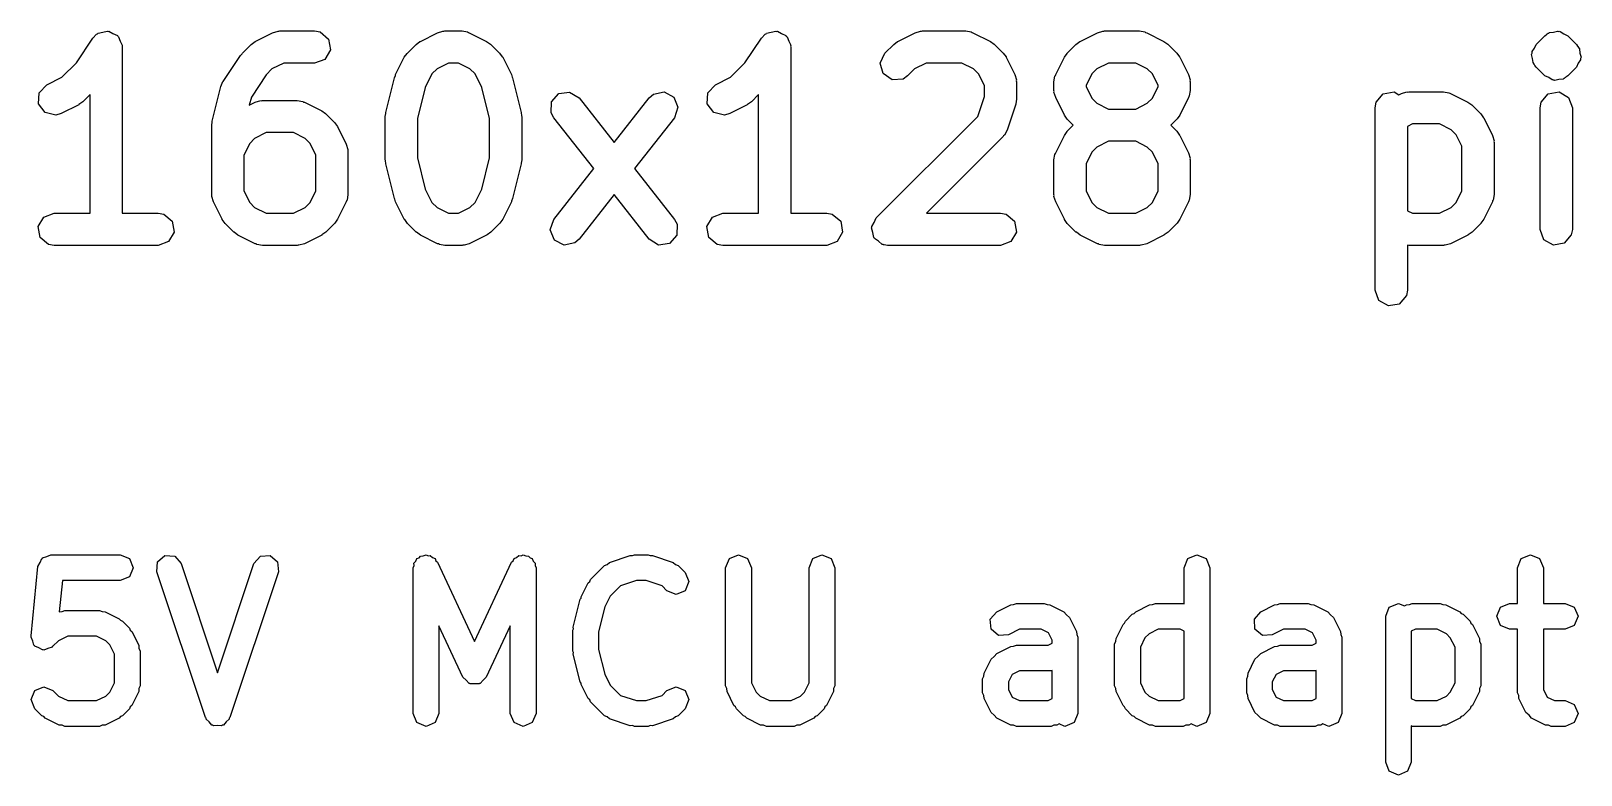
# Model space of a CAD drawing. Extents: x 122.4 to 173.3, y -127.6 to -82.1.
# Drawn here: x 127.81 to 135.15, y -89.51 to -85.99 of the extents above; entities that cross this region are included whole.
import ezdxf

# ---------------------------------------------------------------- set-up
doc = ezdxf.new("R2010")
doc.units = 0
doc.layers.add('BLACK', color=7, linetype='CONTINUOUS')

msp = doc.modelspace()

# ---------------------------------------------------------------- linework, layer by layer
at = {"layer": 'BLACK', "linetype": 'CONTINUOUS'}
for p, q in [((128.028, -86.1397), (128.106, -86.0226)), ((128.106, -86.0226), (128.124, -86.0035)), ((128.124, -86.0035), (128.128, -86.0022)), ((128.128, -86.0022), (128.131, -85.9989)), ((128.131, -85.9989), (128.153, -85.995)), ((128.153, -85.995), (128.174, -85.9888)), ((128.174, -85.9888), (128.178, -85.9906)), ((128.178, -85.9906), (128.182, -85.9898)), ((128.182, -85.9898), (128.201, -86.0009)), ((128.201, -86.0009), (128.222, -86.0098)), ((128.222, -86.0098), (128.224, -86.0137)), ((128.224, -86.0137), (128.227, -86.0159)), ((128.227, -86.0159), (128.235, -86.0367)), ((128.875, -86.0378), (128.957, -85.9967)), ((128.957, -85.9967), (128.983, -85.9892)), ((128.983, -85.9892), (128.987, -85.9902)), ((128.987, -85.9902), (128.992, -85.9887)), ((128.992, -85.9887), (129.156, -85.9887)), ((129.156, -85.9887), (129.182, -85.9933)), ((129.182, -85.9933), (129.222, -86.0268)), ((129.222, -86.0268), (129.231, -86.0781)), ((129.657, -86.0378), (129.739, -85.9967)), ((129.739, -85.9967), (129.764, -85.9892)), ((129.764, -85.9892), (129.769, -85.9902)), ((129.769, -85.9902), (129.773, -85.9887)), ((129.773, -85.9887), (129.855, -85.9887)), ((129.855, -85.9887), (129.881, -85.9933)), ((129.881, -85.9933), (129.885, -85.9962)), ((129.885, -85.9962), (129.889, -85.9967)), ((129.889, -85.9967), (129.971, -86.0378)), ((131.194, -86.1397), (131.272, -86.0226)), ((131.272, -86.0226), (131.29, -86.0035)), ((131.29, -86.0035), (131.295, -86.0022)), ((131.295, -86.0022), (131.297, -85.9989)), ((131.297, -85.9989), (131.319, -85.995)), ((131.319, -85.995), (131.34, -85.9888)), ((131.34, -85.9888), (131.345, -85.9906)), ((131.345, -85.9906), (131.349, -85.9898)), ((131.349, -85.9898), (131.368, -86.0009)), ((131.368, -86.0009), (131.388, -86.0098)), ((131.388, -86.0098), (131.39, -86.0137)), ((131.39, -86.0137), (131.394, -86.0159)), ((131.394, -86.0159), (131.402, -86.0367)), ((131.918, -86.0378), (132.001, -85.9967)), ((132.001, -85.9967), (132.026, -85.9892)), ((132.026, -85.9892), (132.03, -85.9902)), ((132.03, -85.9902), (132.035, -85.9887)), ((132.035, -85.9887), (132.24, -85.9887)), ((132.24, -85.9887), (132.266, -85.9933)), ((132.266, -85.9933), (132.27, -85.9962)), ((132.27, -85.9962), (132.274, -85.9967)), ((132.274, -85.9967), (132.357, -86.0378)), ((132.782, -86.0378), (132.864, -85.9967)), ((132.864, -85.9967), (132.89, -85.9892)), ((132.89, -85.9892), (132.894, -85.9902)), ((132.894, -85.9902), (132.898, -85.9887)), ((132.898, -85.9887), (133.063, -85.9887)), ((133.063, -85.9887), (133.089, -85.9933)), ((133.089, -85.9933), (133.092, -85.9962)), ((133.092, -85.9962), (133.097, -85.9967)), ((133.097, -85.9967), (133.179, -86.0378)), ((134.942, -86.0521), (134.983, -86.011)), ((134.983, -86.011), (134.991, -86.0052)), ((134.991, -86.0052), (134.993, -86.0025)), ((134.993, -86.0025), (134.996, -86.0016)), ((134.996, -86.0015), (134.999, -85.9989)), ((134.996, -86.0016), (134.996, -86.0015)), ((134.999, -85.9989), (135.001, -85.9985)), ((135.001, -85.9985), (135.005, -85.9958)), ((135.005, -85.9958), (135.024, -85.9941)), ((135.024, -85.9941), (135.043, -85.989)), ((135.043, -85.989), (135.047, -85.9904)), ((135.047, -85.9904), (135.05, -85.9898)), ((135.05, -85.9898), (135.053, -85.9916)), ((135.053, -85.9916), (135.056, -85.9913)), ((135.056, -85.9913), (135.073, -86.0026)), ((135.073, -86.0026), (135.091, -86.011)), ((135.091, -86.011), (135.132, -86.0521)), ((128.235, -86.0367), (128.245, -86.0565)), ((128.245, -86.0565), (128.244, -86.0608)), ((128.244, -86.0608), (128.245, -86.0649)), ((128.245, -86.0649), (128.245, -86.8523)), ((128.723, -86.2282), (128.805, -86.1049)), ((128.805, -86.1049), (128.813, -86.0965)), ((128.813, -86.0965), (128.814, -86.0932)), ((128.814, -86.0932), (128.855, -86.0521)), ((128.855, -86.0521), (128.874, -86.0391)), ((128.874, -86.0391), (128.875, -86.0378)), ((129.231, -86.0781), (129.205, -86.1232)), ((129.581, -86.113), (129.595, -86.0947)), ((129.595, -86.0947), (129.596, -86.0932)), ((129.596, -86.0932), (129.637, -86.0521)), ((129.637, -86.0521), (129.655, -86.0391)), ((129.655, -86.0391), (129.657, -86.0378)), ((129.971, -86.0378), (129.99, -86.0514)), ((129.99, -86.0514), (129.991, -86.0521)), ((129.991, -86.0521), (130.032, -86.0932)), ((130.032, -86.0932), (130.045, -86.1119)), ((131.402, -86.0367), (131.411, -86.0565)), ((131.411, -86.0565), (131.41, -86.0608)), ((131.41, -86.0608), (131.412, -86.0649)), ((131.412, -86.0649), (131.412, -86.8523)), ((131.835, -86.1405), (131.857, -86.0932)), ((131.857, -86.0932), (131.899, -86.0521)), ((131.899, -86.0521), (131.917, -86.0391)), ((131.917, -86.0391), (131.918, -86.0378)), ((132.357, -86.0378), (132.375, -86.0514)), ((132.375, -86.0514), (132.376, -86.0521)), ((132.376, -86.0521), (132.418, -86.0932)), ((132.418, -86.0932), (132.431, -86.1119)), ((132.707, -86.113), (132.72, -86.0947)), ((132.72, -86.0947), (132.721, -86.0932)), ((132.721, -86.0932), (132.762, -86.0521)), ((132.762, -86.0521), (132.781, -86.0391)), ((132.781, -86.0391), (132.782, -86.0378)), ((133.179, -86.0378), (133.197, -86.0514)), ((133.197, -86.0514), (133.199, -86.0521)), ((133.199, -86.0521), (133.24, -86.0932)), ((133.24, -86.0932), (133.253, -86.1119)), ((134.92, -86.0994), (134.923, -86.0931)), ((134.925, -86.1185), (134.92, -86.0994)), ((134.922, -86.0863), (134.933, -86.0701)), ((134.923, -86.0931), (134.922, -86.0863)), ((134.933, -86.0701), (134.942, -86.0521)), ((135.132, -86.0521), (135.138, -86.0604)), ((135.138, -86.0604), (135.14, -86.0623)), ((135.14, -86.0623), (135.141, -86.0656)), ((135.141, -86.0656), (135.147, -86.0738)), ((135.147, -86.0738), (135.149, -86.0935)), ((135.149, -86.0935), (135.154, -86.1126)), ((127.959, -86.2079), (128.028, -86.1397)), ((128.954, -86.1686), (128.927, -86.1957)), ((129.01, -86.1411), (128.954, -86.1686)), ((129.156, -86.1411), (129.01, -86.1411)), ((129.205, -86.1232), (129.156, -86.1411)), ((129.54, -86.1953), (129.581, -86.113)), ((129.736, -86.1686), (129.712, -86.1923)), ((129.791, -86.1411), (129.736, -86.1686)), ((129.837, -86.1411), (129.791, -86.1411)), ((129.892, -86.1686), (129.837, -86.1411)), ((129.916, -86.1923), (129.892, -86.1686)), ((130.045, -86.1119), (130.047, -86.113)), ((130.047, -86.113), (130.088, -86.1953)), ((131.126, -86.2079), (131.194, -86.1397)), ((131.849, -86.1908), (131.835, -86.1405)), ((131.998, -86.1686), (131.965, -86.201)), ((132.053, -86.1411), (131.998, -86.1686)), ((132.222, -86.1411), (132.053, -86.1411)), ((132.277, -86.1686), (132.222, -86.1411)), ((132.301, -86.1923), (132.277, -86.1686)), ((132.431, -86.1119), (132.432, -86.113)), ((132.432, -86.113), (132.473, -86.1953)), ((132.666, -86.1953), (132.707, -86.113)), ((132.861, -86.1686), (132.838, -86.1923)), ((132.916, -86.1411), (132.861, -86.1686)), ((133.045, -86.1411), (132.916, -86.1411)), ((133.1, -86.1686), (133.045, -86.1411)), ((133.124, -86.1923), (133.1, -86.1686)), ((133.253, -86.1119), (133.254, -86.113)), ((133.254, -86.113), (133.295, -86.1953)), ((134.927, -86.1382), (134.925, -86.1185)), ((134.932, -86.1464), (134.927, -86.1382)), ((134.933, -86.1497), (134.932, -86.1464)), ((134.936, -86.1516), (134.933, -86.1497)), ((134.942, -86.1599), (134.936, -86.1516)), ((134.983, -86.201), (134.942, -86.1599)), ((135.132, -86.1599), (135.091, -86.201)), ((135.14, -86.1419), (135.132, -86.1599)), ((135.151, -86.1257), (135.14, -86.1419)), ((135.154, -86.1126), (135.151, -86.1189)), ((135.151, -86.1189), (135.151, -86.1257)), ((127.852, -86.2813), (127.888, -86.2435)), ((127.888, -86.2435), (127.959, -86.2079)), ((128.671, -86.4165), (128.712, -86.252)), ((128.712, -86.252), (128.722, -86.2286)), ((128.722, -86.2286), (128.723, -86.2282)), ((128.927, -86.1957), (128.857, -86.3018)), ((129.493, -86.3754), (129.534, -86.2109)), ((129.534, -86.2109), (129.54, -86.1989)), ((129.54, -86.1989), (129.54, -86.1953)), ((129.68, -86.256), (129.643, -86.4032)), ((129.712, -86.1923), (129.68, -86.256)), ((129.948, -86.256), (129.916, -86.1923)), ((129.985, -86.4032), (129.948, -86.256)), ((130.088, -86.1953), (130.092, -86.2079)), ((130.092, -86.2079), (130.094, -86.2109)), ((130.094, -86.2109), (130.135, -86.3754)), ((131.019, -86.2813), (131.055, -86.2435)), ((131.055, -86.2435), (131.126, -86.2079)), ((131.892, -86.2207), (131.849, -86.1908)), ((131.944, -86.2162), (131.892, -86.2207)), ((131.965, -86.201), (131.944, -86.2162)), ((132.329, -86.2474), (132.301, -86.1923)), ((132.329, -86.2993), (132.329, -86.2474)), ((132.473, -86.1953), (132.481, -86.2207)), ((132.481, -86.2207), (132.479, -86.2251)), ((132.479, -86.2251), (132.481, -86.2294)), ((132.481, -86.2294), (132.481, -86.3116)), ((132.658, -86.2294), (132.662, -86.2033)), ((132.658, -86.2705), (132.658, -86.2294)), ((132.662, -86.2033), (132.665, -86.1998)), ((132.665, -86.1998), (132.666, -86.1953)), ((132.838, -86.1923), (132.81, -86.2474)), ((132.81, -86.2474), (132.81, -86.2525)), ((132.81, -86.2525), (132.838, -86.3076)), ((133.151, -86.2474), (133.124, -86.1923)), ((133.124, -86.3076), (133.151, -86.2525)), ((133.151, -86.2525), (133.151, -86.2474)), ((133.295, -86.1953), (133.303, -86.2207)), ((133.303, -86.2207), (133.302, -86.2251)), ((133.302, -86.2251), (133.303, -86.2294)), ((133.303, -86.2294), (133.303, -86.2705)), ((135.001, -86.2094), (134.983, -86.201)), ((135.017, -86.2207), (135.001, -86.2094)), ((135.02, -86.2204), (135.017, -86.2207)), ((135.023, -86.2222), (135.02, -86.2204)), ((135.027, -86.2216), (135.023, -86.2222)), ((135.03, -86.223), (135.027, -86.2216)), ((135.049, -86.2179), (135.03, -86.223)), ((135.069, -86.2162), (135.049, -86.2179)), ((135.073, -86.2135), (135.069, -86.2162)), ((135.075, -86.2131), (135.073, -86.2135)), ((135.077, -86.2105), (135.075, -86.2131)), ((135.08, -86.2095), (135.077, -86.2104)), ((135.077, -86.2104), (135.077, -86.2105)), ((135.082, -86.2068), (135.08, -86.2095)), ((135.091, -86.201), (135.082, -86.2068)), ((127.849, -86.3333), (127.852, -86.2813)), ((128.058, -86.3244), (128.04, -86.3374)), ((128.093, -86.29), (128.058, -86.3244)), ((128.093, -86.8523), (128.093, -86.29)), ((128.857, -86.3018), (128.847, -86.3397)), ((128.847, -86.3397), (128.875, -86.3257)), ((128.875, -86.3257), (128.901, -86.3182)), ((128.901, -86.3182), (128.905, -86.3192)), ((128.905, -86.3192), (128.909, -86.3177)), ((128.909, -86.3177), (129.074, -86.3177)), ((129.074, -86.3177), (129.1, -86.3223)), ((129.1, -86.3223), (129.103, -86.3252)), ((129.103, -86.3252), (129.108, -86.3257)), ((129.108, -86.3257), (129.19, -86.3668)), ((130.276, -86.3765), (130.278, -86.3244)), ((130.278, -86.3244), (130.313, -86.2856)), ((130.313, -86.2856), (130.364, -86.2782)), ((130.364, -86.2782), (130.409, -86.3057)), ((130.409, -86.3057), (130.575, -86.5173)), ((130.575, -86.5173), (130.741, -86.3057)), ((130.741, -86.3057), (130.761, -86.288)), ((130.761, -86.288), (130.812, -86.2773)), ((130.812, -86.2773), (130.858, -86.3019)), ((130.858, -86.3019), (130.877, -86.3503)), ((131.016, -86.3333), (131.019, -86.2813)), ((131.225, -86.3244), (131.206, -86.3374)), ((131.259, -86.29), (131.225, -86.3244)), ((131.259, -86.8523), (131.259, -86.29)), ((132.297, -86.3938), (132.329, -86.2993)), ((132.481, -86.3116), (132.477, -86.3341)), ((132.659, -86.2748), (132.658, -86.2705)), ((132.658, -86.2792), (132.659, -86.2748)), ((132.666, -86.3046), (132.658, -86.2792)), ((132.707, -86.3868), (132.666, -86.3046)), ((132.838, -86.3076), (132.861, -86.3312)), ((133.1, -86.3312), (133.124, -86.3076)), ((133.295, -86.3046), (133.254, -86.3868)), ((133.296, -86.3), (133.295, -86.3046)), ((133.299, -86.2966), (133.296, -86.3)), ((133.303, -86.2705), (133.299, -86.2966)), ((134.179, -86.3527), (134.184, -86.3267)), ((134.184, -86.3267), (134.217, -86.2868)), ((134.217, -86.2868), (134.269, -86.2777)), ((134.269, -86.2777), (134.291, -86.2908)), ((134.291, -86.2908), (134.304, -86.2846)), ((134.304, -86.2846), (134.329, -86.277)), ((134.329, -86.277), (134.333, -86.2781)), ((134.333, -86.2781), (134.338, -86.2765)), ((134.338, -86.2765), (134.502, -86.2765)), ((134.502, -86.2765), (134.528, -86.2811)), ((134.528, -86.2811), (134.532, -86.2841)), ((134.532, -86.2841), (134.536, -86.2846)), ((134.536, -86.2846), (134.618, -86.3257)), ((134.618, -86.3257), (134.637, -86.3393)), ((134.961, -86.3527), (134.965, -86.3267)), ((134.965, -86.3267), (134.999, -86.2868)), ((134.999, -86.2868), (135.05, -86.2777)), ((135.05, -86.2777), (135.095, -86.3038)), ((135.095, -86.3038), (135.113, -86.3527)), ((127.88, -86.3752), (127.849, -86.3333)), ((127.931, -86.3873), (127.88, -86.3752)), ((127.956, -86.3798), (127.931, -86.3873)), ((128.039, -86.3387), (127.956, -86.3798)), ((128.04, -86.3374), (128.039, -86.3387)), ((129.19, -86.3668), (129.208, -86.3804)), ((129.208, -86.3804), (129.21, -86.3811)), ((129.21, -86.3811), (129.251, -86.4222)), ((129.491, -86.3939), (129.494, -86.3789)), ((129.491, -86.5995), (129.491, -86.3939)), ((129.494, -86.3789), (129.493, -86.3754)), ((129.643, -86.4032), (129.643, -86.5901)), ((129.985, -86.5901), (129.985, -86.4032)), ((130.135, -86.3754), (130.136, -86.3906)), ((130.136, -86.3906), (130.137, -86.3939)), ((130.137, -86.3939), (130.137, -86.5995)), ((130.289, -86.3998), (130.276, -86.3765)), ((130.478, -86.6406), (130.289, -86.3998)), ((130.861, -86.3998), (130.672, -86.6406)), ((130.877, -86.3503), (130.861, -86.3998)), ((131.047, -86.3752), (131.016, -86.3333)), ((131.098, -86.3873), (131.047, -86.3752)), ((131.123, -86.3798), (131.098, -86.3873)), ((131.205, -86.3387), (131.123, -86.3798)), ((131.206, -86.3374), (131.205, -86.3387)), ((131.816, -86.8746), (132.297, -86.3938)), ((132.477, -86.3357), (132.436, -86.4591)), ((132.477, -86.3341), (132.477, -86.3357)), ((132.708, -86.388), (132.707, -86.3868)), ((132.721, -86.4066), (132.708, -86.388)), ((132.861, -86.3312), (132.916, -86.3588)), ((132.916, -86.3588), (133.045, -86.3588)), ((133.045, -86.3588), (133.1, -86.3312)), ((133.254, -86.3868), (133.241, -86.4051)), ((134.179, -87.2163), (134.179, -86.3527)), ((134.637, -86.3393), (134.638, -86.34)), ((134.638, -86.34), (134.679, -86.3811)), ((134.679, -86.3811), (134.692, -86.3998)), ((134.692, -86.3998), (134.694, -86.4009)), ((134.694, -86.4009), (134.735, -86.4832)), ((134.961, -86.9285), (134.961, -86.3527)), ((135.113, -86.3527), (135.113, -86.9285)), ((128.669, -86.435), (128.671, -86.42)), ((128.669, -86.764), (128.669, -86.435)), ((128.671, -86.42), (128.671, -86.4165)), ((128.927, -86.4701), (128.872, -86.4976)), ((129.056, -86.4701), (128.927, -86.4701)), ((129.111, -86.4976), (129.056, -86.4701)), ((129.251, -86.4222), (129.264, -86.4409)), ((129.264, -86.4409), (129.265, -86.442)), ((129.265, -86.442), (129.306, -86.5243)), ((132.436, -86.4591), (132.423, -86.4824)), ((132.707, -86.4832), (132.72, -86.4649)), ((132.72, -86.4649), (132.721, -86.4634)), ((132.749, -86.435), (132.721, -86.4066)), ((132.721, -86.4634), (132.749, -86.435)), ((133.24, -86.4066), (133.212, -86.435)), ((133.212, -86.435), (133.24, -86.4634)), ((133.241, -86.4051), (133.24, -86.4066)), ((133.24, -86.4634), (133.253, -86.482)), ((134.356, -86.4289), (134.332, -86.441)), ((134.332, -86.441), (134.332, -86.8403)), ((134.484, -86.4289), (134.356, -86.4289)), ((134.539, -86.4565), (134.484, -86.4289)), ((134.563, -86.4801), (134.539, -86.4565)), ((128.849, -86.5213), (128.821, -86.5763)), ((128.872, -86.4976), (128.849, -86.5213)), ((129.135, -86.5213), (129.111, -86.4976)), ((129.162, -86.5763), (129.135, -86.5213)), ((129.306, -86.5243), (129.314, -86.5496)), ((129.314, -86.5496), (129.313, -86.5541)), ((132.418, -86.4889), (132.054, -86.8523)), ((132.419, -86.4847), (132.418, -86.4889)), ((132.423, -86.4824), (132.419, -86.4847)), ((132.666, -86.5654), (132.707, -86.4832)), ((132.861, -86.5387), (132.838, -86.5624)), ((132.916, -86.5112), (132.861, -86.5387)), ((133.045, -86.5112), (132.916, -86.5112)), ((133.1, -86.5387), (133.045, -86.5112)), ((133.124, -86.5624), (133.1, -86.5387)), ((133.253, -86.482), (133.254, -86.4832)), ((133.254, -86.4832), (133.295, -86.5654)), ((134.59, -86.5352), (134.563, -86.4801)), ((134.59, -86.746), (134.59, -86.5352)), ((134.735, -86.4832), (134.742, -86.5085)), ((134.742, -86.5085), (134.741, -86.513)), ((134.741, -86.513), (134.743, -86.5172)), ((134.743, -86.5172), (134.743, -86.764)), ((128.821, -86.5763), (128.821, -86.746)), ((129.162, -86.746), (129.162, -86.5763)), ((129.313, -86.5541), (129.314, -86.5584)), ((129.314, -86.5584), (129.314, -86.764)), ((129.492, -86.6028), (129.491, -86.5995)), ((129.493, -86.618), (129.492, -86.6028)), ((129.534, -86.7825), (129.493, -86.618)), ((129.643, -86.5901), (129.68, -86.7374)), ((129.948, -86.7374), (129.985, -86.5901)), ((130.135, -86.618), (130.094, -86.7825)), ((130.137, -86.5995), (130.134, -86.6145)), ((130.134, -86.6145), (130.135, -86.618)), ((132.658, -86.5995), (132.662, -86.5734)), ((132.658, -86.764), (132.658, -86.5995)), ((132.662, -86.5734), (132.665, -86.5699)), ((132.665, -86.5699), (132.666, -86.5654)), ((132.838, -86.5624), (132.81, -86.6175)), ((132.81, -86.6175), (132.81, -86.746)), ((133.151, -86.6175), (133.124, -86.5624)), ((133.151, -86.746), (133.151, -86.6175)), ((133.295, -86.5654), (133.303, -86.5908)), ((133.303, -86.5908), (133.302, -86.5952)), ((133.302, -86.5952), (133.303, -86.5995)), ((133.303, -86.5995), (133.303, -86.764)), ((130.289, -86.8814), (130.478, -86.6406)), ((130.672, -86.6406), (130.861, -86.8814)), ((128.67, -86.7683), (128.669, -86.764)), ((128.669, -86.7727), (128.67, -86.7683)), ((128.821, -86.746), (128.849, -86.8011)), ((129.135, -86.8011), (129.162, -86.746)), ((129.314, -86.764), (129.31, -86.79)), ((129.68, -86.7374), (129.712, -86.8011)), ((129.916, -86.8011), (129.948, -86.7374)), ((130.575, -86.7639), (130.409, -86.9756)), ((130.741, -86.9756), (130.575, -86.7639)), ((132.659, -86.7683), (132.658, -86.764)), ((132.658, -86.7727), (132.659, -86.7683)), ((132.81, -86.746), (132.838, -86.8011)), ((133.124, -86.8011), (133.151, -86.746)), ((133.303, -86.764), (133.299, -86.79)), ((134.563, -86.8011), (134.59, -86.746)), ((134.743, -86.764), (134.738, -86.79)), ((128.677, -86.7981), (128.669, -86.7727)), ((128.718, -86.8803), (128.677, -86.7981)), ((128.849, -86.8011), (128.872, -86.8247)), ((128.872, -86.8247), (128.927, -86.8523)), ((129.056, -86.8523), (129.111, -86.8247)), ((129.111, -86.8247), (129.135, -86.8011)), ((129.306, -86.7981), (129.265, -86.8803)), ((129.307, -86.7935), (129.306, -86.7981)), ((129.31, -86.79), (129.307, -86.7935)), ((129.536, -86.7855), (129.534, -86.7825)), ((129.54, -86.7981), (129.536, -86.7855)), ((129.581, -86.8803), (129.54, -86.7981)), ((129.712, -86.8011), (129.736, -86.8247)), ((129.736, -86.8247), (129.791, -86.8523)), ((129.837, -86.8523), (129.892, -86.8247)), ((129.892, -86.8247), (129.916, -86.8011)), ((130.088, -86.7981), (130.047, -86.8803)), ((130.094, -86.7825), (130.088, -86.7945)), ((130.088, -86.7945), (130.088, -86.7981)), ((132.666, -86.7981), (132.658, -86.7727)), ((132.707, -86.8803), (132.666, -86.7981)), ((132.838, -86.8011), (132.861, -86.8247)), ((132.861, -86.8247), (132.916, -86.8523)), ((133.045, -86.8523), (133.1, -86.8247)), ((133.1, -86.8247), (133.124, -86.8011)), ((133.295, -86.7981), (133.254, -86.8803)), ((133.296, -86.7935), (133.295, -86.7981)), ((133.299, -86.79), (133.296, -86.7935)), ((134.332, -86.8403), (134.356, -86.8523)), ((134.484, -86.8523), (134.539, -86.8247)), ((134.539, -86.8247), (134.563, -86.8011)), ((134.735, -86.7981), (134.694, -86.8803)), ((134.738, -86.79), (134.735, -86.7935)), ((134.735, -86.7935), (134.735, -86.7981)), ((127.847, -86.9152), (127.873, -86.8701)), ((127.856, -86.9666), (127.847, -86.9152)), ((127.873, -86.8701), (127.922, -86.8523)), ((127.922, -86.8523), (128.093, -86.8523)), ((128.245, -86.8523), (128.416, -86.8523)), ((128.416, -86.8523), (128.442, -86.8569)), ((128.442, -86.8569), (128.482, -86.8904)), ((128.482, -86.8904), (128.491, -86.9417)), ((128.719, -86.8814), (128.718, -86.8803)), ((128.732, -86.9001), (128.719, -86.8814)), ((128.773, -86.9412), (128.732, -86.9001)), ((128.927, -86.8523), (129.056, -86.8523)), ((129.251, -86.9001), (129.21, -86.9412)), ((129.252, -86.8986), (129.251, -86.9001)), ((129.265, -86.8803), (129.252, -86.8986)), ((129.583, -86.8814), (129.581, -86.8803)), ((129.596, -86.9001), (129.583, -86.8814)), ((129.637, -86.9412), (129.596, -86.9001)), ((129.791, -86.8523), (129.837, -86.8523)), ((130.032, -86.9001), (129.991, -86.9412)), ((130.033, -86.8986), (130.032, -86.9001)), ((130.047, -86.8803), (130.033, -86.8986)), ((130.272, -86.9309), (130.289, -86.8814)), ((130.861, -86.8814), (130.873, -86.9047)), ((130.873, -86.9047), (130.872, -86.9568)), ((131.014, -86.9152), (131.04, -86.8701)), ((131.023, -86.9666), (131.014, -86.9152)), ((131.04, -86.8701), (131.089, -86.8523)), ((131.089, -86.8523), (131.259, -86.8523)), ((131.412, -86.8523), (131.582, -86.8523)), ((131.582, -86.8523), (131.608, -86.8569)), ((131.608, -86.8569), (131.648, -86.8904)), ((131.648, -86.8904), (131.657, -86.9417)), ((131.795, -86.9152), (131.807, -86.8954)), ((131.796, -86.9187), (131.795, -86.9152)), ((131.807, -86.8954), (131.816, -86.8746)), ((132.054, -86.8523), (132.405, -86.8523)), ((132.405, -86.8523), (132.431, -86.8569)), ((132.431, -86.8569), (132.471, -86.8904)), ((132.471, -86.8904), (132.48, -86.9417)), ((132.708, -86.8814), (132.707, -86.8803)), ((132.721, -86.9001), (132.708, -86.8814)), ((132.762, -86.9412), (132.721, -86.9001)), ((132.916, -86.8523), (133.045, -86.8523)), ((133.24, -86.9001), (133.199, -86.9412)), ((133.241, -86.8986), (133.24, -86.9001)), ((133.254, -86.8803), (133.241, -86.8986)), ((134.356, -86.8523), (134.484, -86.8523)), ((134.679, -86.9001), (134.638, -86.9412)), ((134.68, -86.8986), (134.679, -86.9001)), ((134.694, -86.8803), (134.68, -86.8986)), ((127.896, -87.0001), (127.856, -86.9666)), ((128.465, -86.9868), (128.416, -87.0047)), ((128.491, -86.9417), (128.465, -86.9868)), ((128.775, -86.9419), (128.773, -86.9412)), ((128.793, -86.9555), (128.775, -86.9419)), ((128.875, -86.9966), (128.793, -86.9555)), ((129.19, -86.9555), (129.108, -86.9966)), ((129.191, -86.9543), (129.19, -86.9555)), ((129.21, -86.9412), (129.191, -86.9543)), ((129.638, -86.9419), (129.637, -86.9412)), ((129.657, -86.9555), (129.638, -86.9419)), ((129.739, -86.9966), (129.657, -86.9555)), ((129.971, -86.9555), (129.889, -86.9966)), ((129.973, -86.9543), (129.971, -86.9555)), ((129.991, -86.9412), (129.973, -86.9543)), ((130.292, -86.9793), (130.272, -86.9309)), ((130.338, -87.0039), (130.292, -86.9793)), ((130.409, -86.9756), (130.389, -86.9932)), ((130.785, -87.0031), (130.741, -86.9756)), ((130.872, -86.9568), (130.837, -86.9957)), ((131.063, -87.0001), (131.023, -86.9666)), ((131.631, -86.9868), (131.582, -87.0047)), ((131.657, -86.9417), (131.631, -86.9868)), ((131.794, -86.9218), (131.796, -86.9187)), ((131.8, -86.944), (131.794, -86.9218)), ((131.804, -86.9666), (131.8, -86.944)), ((131.807, -86.9688), (131.804, -86.9666)), ((131.808, -86.9722), (131.807, -86.9688)), ((131.827, -86.9853), (131.808, -86.9722)), ((131.844, -87.0001), (131.827, -86.9853)), ((132.454, -86.9868), (132.405, -87.0047)), ((132.48, -86.9417), (132.454, -86.9868)), ((132.764, -86.9419), (132.762, -86.9412)), ((132.782, -86.9555), (132.764, -86.9419)), ((132.864, -86.9966), (132.782, -86.9555)), ((133.179, -86.9555), (133.097, -86.9966)), ((133.18, -86.9543), (133.179, -86.9555)), ((133.199, -86.9412), (133.18, -86.9543)), ((134.618, -86.9555), (134.536, -86.9966)), ((134.62, -86.9543), (134.618, -86.9555)), ((134.638, -86.9412), (134.62, -86.9543)), ((134.978, -86.9775), (134.961, -86.9285)), ((135.023, -87.0035), (134.978, -86.9775)), ((135.108, -86.9545), (135.075, -86.9945)), ((135.113, -86.9285), (135.108, -86.9545)), ((127.922, -87.0047), (127.896, -87.0001)), ((128.416, -87.0047), (127.922, -87.0047)), ((128.88, -86.9972), (128.875, -86.9966)), ((128.883, -87.0001), (128.88, -86.9972)), ((128.909, -87.0047), (128.883, -87.0001)), ((129.074, -87.0047), (128.909, -87.0047)), ((129.078, -87.0031), (129.074, -87.0047)), ((129.082, -87.0042), (129.078, -87.0031)), ((129.108, -86.9966), (129.082, -87.0042)), ((129.743, -86.9972), (129.739, -86.9966)), ((129.747, -87.0001), (129.743, -86.9972)), ((129.773, -87.0047), (129.747, -87.0001)), ((129.855, -87.0047), (129.773, -87.0047)), ((129.859, -87.0031), (129.855, -87.0047)), ((129.864, -87.0042), (129.859, -87.0031)), ((129.889, -86.9966), (129.864, -87.0042)), ((130.389, -86.9932), (130.338, -87.0039)), ((130.837, -86.9957), (130.785, -87.0031)), ((131.089, -87.0047), (131.063, -87.0001)), ((131.582, -87.0047), (131.089, -87.0047)), ((131.849, -87.0009), (131.844, -87.0001)), ((131.85, -87.0021), (131.849, -87.0009)), ((131.854, -87.0018), (131.85, -87.0021)), ((131.87, -87.0047), (131.854, -87.0018)), ((132.405, -87.0047), (131.87, -87.0047)), ((132.869, -86.9972), (132.864, -86.9966)), ((132.872, -87.0001), (132.869, -86.9972)), ((132.898, -87.0047), (132.872, -87.0001)), ((133.063, -87.0047), (132.898, -87.0047)), ((133.067, -87.0031), (133.063, -87.0047)), ((133.071, -87.0042), (133.067, -87.0031)), ((133.097, -86.9966), (133.071, -87.0042)), ((134.338, -87.0047), (134.332, -87.0036)), ((134.332, -87.0036), (134.332, -87.2163)), ((134.502, -87.0047), (134.338, -87.0047)), ((134.506, -87.0031), (134.502, -87.0047)), ((134.511, -87.0042), (134.506, -87.0031)), ((134.536, -86.9966), (134.511, -87.0042)), ((135.075, -86.9945), (135.023, -87.0035)), ((134.197, -87.2653), (134.179, -87.2163)), ((134.242, -87.2914), (134.197, -87.2653)), ((134.293, -87.2823), (134.242, -87.2914)), ((134.327, -87.2424), (134.293, -87.2823)), ((134.332, -87.2163), (134.327, -87.2424)), ((127.814, -88.8547), (127.846, -88.5258)), ((127.846, -88.5258), (127.856, -88.5077)), ((127.856, -88.5077), (127.864, -88.4887)), ((127.864, -88.4887), (127.867, -88.4875)), ((127.867, -88.4875), (127.868, -88.4846)), ((127.868, -88.4846), (127.888, -88.4787)), ((127.888, -88.4787), (127.907, -88.4709)), ((127.907, -88.4709), (128.236, -88.4709)), ((128.236, -88.4709), (128.279, -88.4887)), ((128.279, -88.4887), (128.297, -88.5318)), ((128.297, -88.5318), (128.279, -88.5749)), ((128.409, -88.5511), (128.412, -88.5046)), ((128.412, -88.5046), (128.447, -88.474)), ((128.447, -88.474), (128.494, -88.4773)), ((128.494, -88.4773), (128.524, -88.5125)), ((128.524, -88.5125), (128.697, -89.0299)), ((128.697, -89.0299), (128.869, -88.5125)), ((128.869, -88.5125), (128.9, -88.4773)), ((128.9, -88.4773), (128.946, -88.474)), ((128.946, -88.474), (128.981, -88.5046)), ((128.981, -88.5046), (128.985, -88.5511)), ((129.623, -88.5318), (129.627, -88.5218)), ((129.623, -89.2227), (129.623, -88.5318)), ((129.626, -88.511), (129.635, -88.5011)), ((129.627, -88.5218), (129.626, -88.511)), ((129.635, -88.5011), (129.641, -88.4887)), ((129.641, -88.4887), (129.651, -88.4846)), ((129.651, -88.4846), (129.658, -88.4766)), ((129.658, -88.4766), (129.671, -88.476)), ((129.671, -88.476), (129.684, -88.4709)), ((129.684, -88.4709), (129.694, -88.475)), ((129.694, -88.475), (129.704, -88.4745)), ((129.704, -88.4745), (129.714, -88.4836)), ((129.714, -88.4836), (129.727, -88.4887)), ((129.727, -88.4887), (129.731, -88.4987)), ((129.731, -88.4987), (129.739, -88.506)), ((129.739, -88.506), (129.914, -88.8812)), ((129.914, -88.8812), (130.089, -88.506)), ((130.089, -88.506), (130.097, -88.4987)), ((130.097, -88.4987), (130.101, -88.4887)), ((130.101, -88.4887), (130.113, -88.4836)), ((130.113, -88.4836), (130.123, -88.4745)), ((130.123, -88.4745), (130.134, -88.475)), ((130.134, -88.475), (130.144, -88.4709)), ((130.144, -88.4709), (130.157, -88.476)), ((130.157, -88.476), (130.17, -88.4766)), ((130.17, -88.4766), (130.177, -88.4846)), ((130.177, -88.4846), (130.187, -88.4887)), ((130.187, -88.4887), (130.192, -88.5011)), ((130.192, -88.5011), (130.201, -88.511)), ((130.201, -88.511), (130.201, -88.5218)), ((130.201, -88.5218), (130.205, -88.5318)), ((130.205, -88.5318), (130.205, -89.2227)), ((130.463, -88.5874), (130.529, -88.5216)), ((130.529, -88.5216), (130.542, -88.5162)), ((130.542, -88.5162), (130.553, -88.5069)), ((130.553, -88.5069), (130.651, -88.474)), ((130.651, -88.474), (130.661, -88.4747)), ((130.661, -88.4747), (130.671, -88.4709)), ((130.671, -88.4709), (130.736, -88.4709)), ((130.736, -88.4709), (130.746, -88.4747)), ((130.746, -88.4747), (130.756, -88.474)), ((130.756, -88.474), (130.854, -88.5069)), ((130.854, -88.5069), (130.865, -88.5162)), ((130.865, -88.5162), (130.878, -88.5216)), ((130.878, -88.5216), (130.911, -88.5545)), ((131.103, -88.5318), (131.121, -88.4887)), ((131.103, -89.0911), (131.103, -88.5318)), ((131.121, -88.4887), (131.164, -88.4709)), ((131.164, -88.4709), (131.207, -88.4887)), ((131.207, -88.4887), (131.225, -88.5318)), ((131.225, -88.5318), (131.225, -89.0767)), ((131.498, -88.5318), (131.516, -88.4887)), ((131.498, -89.0767), (131.498, -88.5318)), ((131.516, -88.4887), (131.559, -88.4709)), ((131.559, -88.4709), (131.602, -88.4887)), ((131.602, -88.4887), (131.62, -88.5318)), ((131.62, -88.5318), (131.62, -89.0911)), ((133.274, -88.5318), (133.292, -88.4887)), ((133.274, -88.7032), (133.274, -88.5318)), ((133.292, -88.4887), (133.335, -88.4709)), ((133.335, -88.4709), (133.379, -88.4887)), ((133.379, -88.4887), (133.396, -88.5318)), ((133.396, -88.5318), (133.396, -89.2227)), ((134.854, -88.5318), (134.871, -88.4887)), ((134.854, -88.7012), (134.854, -88.5318)), ((134.871, -88.4887), (134.915, -88.4709)), ((134.915, -88.4709), (134.958, -88.4887)), ((134.958, -88.4887), (134.976, -88.5318)), ((134.976, -88.5318), (134.976, -88.7012)), ((127.962, -88.5928), (127.947, -88.7404)), ((128.236, -88.5928), (127.962, -88.5928)), ((128.279, -88.5749), (128.236, -88.5928)), ((128.639, -89.242), (128.409, -88.5511)), ((128.985, -88.5511), (128.754, -89.242)), ((130.419, -88.6691), (130.452, -88.6033)), ((130.452, -88.6033), (130.459, -88.5967)), ((130.459, -88.5967), (130.463, -88.5874)), ((130.68, -88.5928), (130.605, -88.618)), ((130.726, -88.5928), (130.68, -88.5928)), ((130.802, -88.618), (130.726, -88.5928)), ((130.911, -88.5545), (130.929, -88.5976)), ((130.929, -88.5976), (130.911, -88.6407)), ((130.414, -88.6815), (130.418, -88.676)), ((130.418, -88.676), (130.419, -88.6691)), ((130.556, -88.6666), (130.531, -88.7176)), ((130.605, -88.618), (130.556, -88.6666)), ((130.825, -88.6407), (130.802, -88.618)), ((130.868, -88.6586), (130.825, -88.6407)), ((130.911, -88.6407), (130.868, -88.6586)), ((127.947, -88.7404), (127.96, -88.7395)), ((127.96, -88.7395), (127.973, -88.7341)), ((127.973, -88.7341), (128.137, -88.7341)), ((128.137, -88.7341), (128.15, -88.7395)), ((128.15, -88.7395), (128.165, -88.7405)), ((128.165, -88.7405), (128.23, -88.7734)), ((130.381, -88.8131), (130.414, -88.6815)), ((130.531, -88.7176), (130.501, -88.8354)), ((132.356, -88.7757), (132.387, -88.7405)), ((132.387, -88.7405), (132.453, -88.7076)), ((132.453, -88.7076), (132.467, -88.7066)), ((132.467, -88.7066), (132.48, -88.7012)), ((132.48, -88.7012), (132.612, -88.7012)), ((132.612, -88.7012), (132.625, -88.7066)), ((132.625, -88.7066), (132.639, -88.7076)), ((132.639, -88.7076), (132.705, -88.7405)), ((132.705, -88.7405), (132.717, -88.7551)), ((132.996, -88.7848), (133.029, -88.7519)), ((133.029, -88.7519), (133.038, -88.7481)), ((133.038, -88.7481), (133.045, -88.7405)), ((133.045, -88.7405), (133.111, -88.7076)), ((133.111, -88.7076), (133.125, -88.7066)), ((133.125, -88.7066), (133.138, -88.7012)), ((133.138, -88.7012), (133.27, -88.7012)), ((133.27, -88.7012), (133.274, -88.7032)), ((133.607, -88.7757), (133.637, -88.7405)), ((133.637, -88.7405), (133.703, -88.7076)), ((133.703, -88.7076), (133.717, -88.7066)), ((133.717, -88.7066), (133.73, -88.7012)), ((133.73, -88.7012), (133.862, -88.7012)), ((133.862, -88.7012), (133.875, -88.7066)), ((133.875, -88.7066), (133.889, -88.7076)), ((133.889, -88.7076), (133.955, -88.7405)), ((133.955, -88.7405), (133.968, -88.7551)), ((134.229, -88.7621), (134.246, -88.719)), ((134.246, -88.719), (134.289, -88.7012)), ((134.289, -88.7012), (134.318, -88.7128)), ((134.318, -88.7128), (134.328, -88.7076)), ((134.328, -88.7076), (134.342, -88.7066)), ((134.342, -88.7066), (134.355, -88.7012)), ((134.355, -88.7012), (134.487, -88.7012)), ((134.487, -88.7012), (134.5, -88.7066)), ((134.5, -88.7066), (134.514, -88.7076)), ((134.514, -88.7076), (134.58, -88.7405)), ((134.58, -88.7405), (134.587, -88.7481)), ((134.587, -88.7481), (134.596, -88.7519)), ((134.596, -88.7519), (134.629, -88.7848)), ((134.755, -88.7621), (134.773, -88.719)), ((134.773, -88.719), (134.816, -88.7012)), ((134.816, -88.7012), (134.854, -88.7012)), ((134.976, -88.7012), (135.079, -88.7012)), ((135.079, -88.7012), (135.122, -88.719)), ((135.122, -88.719), (135.14, -88.7621)), ((128.23, -88.7734), (128.237, -88.781)), ((128.237, -88.781), (128.246, -88.7848)), ((128.246, -88.7848), (128.279, -88.8177)), ((128.279, -88.8177), (128.283, -88.827)), ((129.859, -89.0511), (129.745, -88.8066)), ((129.745, -88.8066), (129.745, -89.2227)), ((130.083, -88.8066), (129.969, -89.0511)), ((130.083, -89.2227), (130.083, -88.8066)), ((130.379, -88.8279), (130.382, -88.8208)), ((130.382, -88.8208), (130.381, -88.8131)), ((132.36, -88.8223), (132.356, -88.7757)), ((132.395, -88.8528), (132.36, -88.8223)), ((132.494, -88.8231), (132.442, -88.8495)), ((132.597, -88.8231), (132.494, -88.8231)), ((132.632, -88.8404), (132.597, -88.8231)), ((132.717, -88.7551), (132.732, -88.7678)), ((132.732, -88.7678), (132.765, -88.8335)), ((132.952, -88.8664), (132.985, -88.8006)), ((132.985, -88.8006), (132.992, -88.7941)), ((132.992, -88.7941), (132.996, -88.7848)), ((133.152, -88.8231), (133.108, -88.8451)), ((133.255, -88.8231), (133.152, -88.8231)), ((133.274, -88.8327), (133.255, -88.8231)), ((133.61, -88.8223), (133.607, -88.7757)), ((133.645, -88.8528), (133.61, -88.8223)), ((133.745, -88.8231), (133.692, -88.8495)), ((133.847, -88.8231), (133.745, -88.8231)), ((133.882, -88.8404), (133.847, -88.8231)), ((133.968, -88.7551), (133.982, -88.7677)), ((133.982, -88.7677), (134.015, -88.8335)), ((134.229, -89.453), (134.229, -88.7621)), ((134.37, -88.8231), (134.35, -88.8327)), ((134.472, -88.8231), (134.37, -88.8231)), ((134.517, -88.8451), (134.472, -88.8231)), ((134.629, -88.7848), (134.633, -88.7941)), ((134.633, -88.7941), (134.64, -88.8006)), ((134.64, -88.8006), (134.673, -88.8664)), ((134.773, -88.8052), (134.755, -88.7621)), ((134.816, -88.8231), (134.773, -88.8052)), ((134.854, -88.8231), (134.816, -88.8231)), ((134.854, -89.124), (134.854, -88.8231)), ((135.079, -88.8231), (134.976, -88.8231)), ((134.976, -88.8231), (134.976, -89.1096)), ((135.122, -88.8052), (135.079, -88.8231)), ((135.14, -88.7621), (135.122, -88.8052)), ((127.813, -88.8608), (127.814, -88.8578)), ((127.821, -88.8798), (127.813, -88.8608)), ((127.814, -88.8578), (127.814, -88.8547)), ((127.827, -88.8994), (127.821, -88.8798)), ((127.83, -88.9009), (127.827, -88.8994)), ((127.943, -88.878), (127.917, -88.9039)), ((127.987, -88.856), (127.943, -88.878)), ((128.123, -88.856), (127.987, -88.856)), ((128.167, -88.878), (128.123, -88.856)), ((128.186, -88.8969), (128.167, -88.878)), ((128.208, -88.941), (128.186, -88.8969)), ((128.283, -88.827), (128.291, -88.8335)), ((128.291, -88.8335), (128.323, -88.8993)), ((128.323, -88.8993), (128.324, -88.9135)), ((130.379, -88.9266), (130.379, -88.8279)), ((130.501, -88.8354), (130.501, -88.9191)), ((132.442, -88.8495), (132.395, -88.8528)), ((132.467, -88.904), (132.48, -88.8985)), ((132.48, -88.8985), (132.63, -88.8985)), ((132.63, -88.8985), (132.649, -88.8889)), ((132.649, -88.8752), (132.632, -88.8404)), ((132.649, -88.8889), (132.649, -88.8752)), ((132.765, -88.8335), (132.766, -88.8477)), ((132.766, -88.8477), (132.771, -88.8608)), ((132.771, -88.8608), (132.771, -89.2227)), ((132.945, -88.8937), (132.951, -88.8806)), ((132.945, -89.0911), (132.945, -88.8937)), ((132.951, -88.8806), (132.952, -88.8664)), ((133.089, -88.864), (133.067, -88.9081)), ((133.108, -88.8451), (133.089, -88.864)), ((133.274, -89.1521), (133.274, -88.8327)), ((133.692, -88.8495), (133.645, -88.8528)), ((133.717, -88.904), (133.73, -88.8985)), ((133.73, -88.8985), (133.88, -88.8985)), ((133.88, -88.8985), (133.9, -88.8889)), ((133.9, -88.8752), (133.882, -88.8404)), ((133.9, -88.8889), (133.9, -88.8752)), ((134.015, -88.8335), (134.016, -88.8477)), ((134.016, -88.8477), (134.021, -88.8608)), ((134.021, -88.8608), (134.021, -89.2227)), ((134.35, -88.8327), (134.35, -89.1521)), ((134.535, -88.864), (134.517, -88.8451)), ((134.558, -88.9081), (134.535, -88.864)), ((134.673, -88.8664), (134.674, -88.8806)), ((134.674, -88.8806), (134.679, -88.8937)), ((134.679, -88.8937), (134.679, -89.0911)), ((127.831, -88.9039), (127.83, -88.9009)), ((127.85, -88.9118), (127.831, -88.9039)), ((127.868, -88.9215), (127.85, -88.9118)), ((127.871, -88.9205), (127.868, -88.9215)), ((127.874, -88.9218), (127.871, -88.9205)), ((127.893, -88.9139), (127.874, -88.9218)), ((127.913, -88.908), (127.893, -88.9139)), ((127.914, -88.9051), (127.913, -88.908)), ((127.917, -88.9039), (127.914, -88.9051)), ((128.208, -89.0767), (128.208, -88.941)), ((128.324, -88.9135), (128.33, -88.9266)), ((128.33, -88.9266), (128.33, -89.0911)), ((130.382, -88.9337), (130.379, -88.9266)), ((130.381, -88.9414), (130.382, -88.9337)), ((130.414, -89.073), (130.381, -88.9414)), ((130.501, -88.9191), (130.531, -89.0369)), ((132.327, -89.0309), (132.36, -88.9651)), ((132.36, -88.9651), (132.374, -88.9525)), ((132.374, -88.9525), (132.387, -88.9379)), ((132.387, -88.9379), (132.453, -88.905)), ((132.453, -88.905), (132.467, -88.904)), ((133.067, -88.9081), (133.067, -89.0767)), ((133.577, -89.0309), (133.61, -88.9651)), ((133.61, -88.9651), (133.624, -88.9525)), ((133.624, -88.9525), (133.637, -88.9379)), ((133.637, -88.9379), (133.703, -88.905)), ((133.703, -88.905), (133.717, -88.904)), ((134.558, -89.0767), (134.558, -88.9081)), ((130.531, -89.0369), (130.556, -89.0879)), ((132.32, -89.0582), (132.326, -89.0451)), ((132.326, -89.0451), (132.327, -89.0309)), ((132.46, -89.0378), (132.442, -89.0726)), ((132.494, -89.0205), (132.46, -89.0378)), ((132.645, -89.0205), (132.494, -89.0205)), ((132.649, -89.0185), (132.645, -89.0205)), ((132.649, -89.1521), (132.649, -89.0185)), ((133.571, -89.0582), (133.576, -89.0451)), ((133.576, -89.0451), (133.577, -89.0309)), ((133.71, -89.0378), (133.692, -89.0726)), ((133.745, -89.0205), (133.71, -89.0378)), ((133.895, -89.0205), (133.745, -89.0205)), ((133.9, -89.0185), (133.895, -89.0205)), ((133.9, -89.1521), (133.9, -89.0185)), ((127.813, -89.1569), (127.831, -89.1138)), ((127.831, -89.1138), (127.874, -89.0959)), ((127.874, -89.0959), (127.917, -89.1138)), ((127.917, -89.1138), (127.943, -89.1397)), ((128.186, -89.1208), (128.208, -89.0767)), ((128.323, -89.1184), (128.291, -89.1842)), ((128.324, -89.1042), (128.323, -89.1184)), ((128.33, -89.0911), (128.324, -89.1042)), ((129.874, -89.0652), (129.859, -89.0511)), ((129.888, -89.0805), (129.874, -89.0652)), ((129.891, -89.0807), (129.888, -89.0805)), ((129.893, -89.0826), (129.891, -89.0807)), ((129.914, -89.0817), (129.893, -89.0826)), ((129.935, -89.0826), (129.914, -89.0817)), ((129.937, -89.0807), (129.935, -89.0826)), ((129.94, -89.0805), (129.937, -89.0807)), ((129.954, -89.0652), (129.94, -89.0805)), ((129.969, -89.0511), (129.954, -89.0652)), ((130.418, -89.0786), (130.414, -89.073)), ((130.419, -89.0855), (130.418, -89.0786)), ((130.452, -89.1513), (130.419, -89.0855)), ((130.556, -89.0879), (130.605, -89.1365)), ((130.802, -89.1365), (130.825, -89.1138)), ((130.825, -89.1138), (130.868, -89.0959)), ((130.868, -89.0959), (130.911, -89.1138)), ((130.911, -89.1138), (130.929, -89.1569)), ((131.109, -89.1042), (131.103, -89.0911)), ((131.11, -89.1184), (131.109, -89.1042)), ((131.142, -89.1842), (131.11, -89.1184)), ((131.225, -89.0767), (131.247, -89.1208)), ((131.476, -89.1208), (131.498, -89.0767)), ((131.613, -89.1184), (131.58, -89.1842)), ((131.614, -89.1042), (131.613, -89.1184)), ((131.62, -89.0911), (131.614, -89.1042)), ((132.32, -89.124), (132.32, -89.0582)), ((132.442, -89.0726), (132.442, -89.1096)), ((132.442, -89.1096), (132.46, -89.1444)), ((132.951, -89.1042), (132.945, -89.0911)), ((132.952, -89.1184), (132.951, -89.1042)), ((132.985, -89.1842), (132.952, -89.1184)), ((133.067, -89.0767), (133.089, -89.1208)), ((133.571, -89.124), (133.571, -89.0582)), ((133.692, -89.0726), (133.692, -89.1096)), ((133.692, -89.1096), (133.71, -89.1444)), ((134.535, -89.1208), (134.558, -89.0767)), ((134.673, -89.1184), (134.64, -89.1842)), ((134.674, -89.1042), (134.673, -89.1184)), ((134.679, -89.0911), (134.674, -89.1042)), ((134.976, -89.1096), (134.993, -89.1444)), ((127.831, -89.2), (127.813, -89.1569)), ((127.943, -89.1397), (127.987, -89.1617)), ((127.987, -89.1617), (128.123, -89.1617)), ((128.123, -89.1617), (128.167, -89.1397)), ((128.167, -89.1397), (128.186, -89.1208)), ((128.283, -89.1907), (128.279, -89.2)), ((128.291, -89.1842), (128.283, -89.1907)), ((130.459, -89.1578), (130.452, -89.1513)), ((130.463, -89.1671), (130.459, -89.1578)), ((130.529, -89.2329), (130.463, -89.1671)), ((130.605, -89.1365), (130.68, -89.1617)), ((130.68, -89.1617), (130.726, -89.1617)), ((130.726, -89.1617), (130.802, -89.1365)), ((130.929, -89.1569), (130.911, -89.2)), ((131.15, -89.1907), (131.142, -89.1842)), ((131.154, -89.2), (131.15, -89.1907)), ((131.247, -89.1208), (131.266, -89.1397)), ((131.266, -89.1397), (131.31, -89.1617)), ((131.31, -89.1617), (131.413, -89.1617)), ((131.413, -89.1617), (131.457, -89.1397)), ((131.457, -89.1397), (131.476, -89.1208)), ((131.573, -89.1907), (131.569, -89.2)), ((131.58, -89.1842), (131.573, -89.1907)), ((132.326, -89.1371), (132.32, -89.124)), ((132.327, -89.1513), (132.326, -89.1371)), ((132.36, -89.2171), (132.327, -89.1513)), ((132.46, -89.1444), (132.494, -89.1617)), ((132.494, -89.1617), (132.63, -89.1617)), ((132.63, -89.1617), (132.649, -89.1521)), ((132.992, -89.1907), (132.985, -89.1842)), ((132.996, -89.2), (132.992, -89.1907)), ((133.089, -89.1208), (133.108, -89.1397)), ((133.108, -89.1397), (133.152, -89.1617)), ((133.152, -89.1617), (133.255, -89.1617)), ((133.255, -89.1617), (133.274, -89.1521)), ((133.576, -89.1371), (133.571, -89.124)), ((133.577, -89.1513), (133.576, -89.1371)), ((133.61, -89.2171), (133.577, -89.1513)), ((133.71, -89.1444), (133.745, -89.1617)), ((133.745, -89.1617), (133.88, -89.1617)), ((133.88, -89.1617), (133.9, -89.1521)), ((134.35, -89.1521), (134.37, -89.1617)), ((134.37, -89.1617), (134.472, -89.1617)), ((134.472, -89.1617), (134.517, -89.1397)), ((134.517, -89.1397), (134.535, -89.1208)), ((134.633, -89.1907), (134.629, -89.2)), ((134.64, -89.1842), (134.633, -89.1907)), ((134.859, -89.1371), (134.854, -89.124)), ((134.86, -89.1513), (134.859, -89.1371)), ((134.893, -89.2171), (134.86, -89.1513)), ((134.993, -89.1444), (135.028, -89.1617)), ((135.028, -89.1617), (135.079, -89.1617)), ((135.079, -89.1617), (135.122, -89.1796)), ((135.122, -89.1796), (135.14, -89.2227)), ((127.864, -89.2329), (127.831, -89.2)), ((127.873, -89.2367), (127.864, -89.2329)), ((127.88, -89.2443), (127.873, -89.2367)), ((127.946, -89.2772), (127.88, -89.2443)), ((128.23, -89.2443), (128.165, -89.2772)), ((128.237, -89.2367), (128.23, -89.2443)), ((128.246, -89.2329), (128.237, -89.2367)), ((128.279, -89.2), (128.246, -89.2329)), ((128.642, -89.2454), (128.639, -89.242)), ((128.642, -89.25), (128.642, -89.2454)), ((128.657, -89.2626), (128.642, -89.25)), ((128.669, -89.2772), (128.657, -89.2626)), ((128.737, -89.2626), (128.724, -89.2772)), ((128.751, -89.25), (128.737, -89.2626)), ((128.754, -89.242), (128.751, -89.2454)), ((128.751, -89.2454), (128.751, -89.25)), ((129.641, -89.2658), (129.623, -89.2227)), ((129.684, -89.2837), (129.641, -89.2658)), ((129.727, -89.2658), (129.684, -89.2837)), ((129.745, -89.2227), (129.727, -89.2658)), ((130.101, -89.2658), (130.083, -89.2227)), ((130.144, -89.2837), (130.101, -89.2658)), ((130.187, -89.2658), (130.144, -89.2837)), ((130.205, -89.2227), (130.187, -89.2658)), ((130.542, -89.2383), (130.529, -89.2329)), ((130.553, -89.2476), (130.542, -89.2383)), ((130.651, -89.2805), (130.553, -89.2476)), ((130.854, -89.2476), (130.756, -89.2805)), ((130.865, -89.2383), (130.854, -89.2476)), ((130.878, -89.2329), (130.865, -89.2383)), ((130.911, -89.2), (130.878, -89.2329)), ((131.187, -89.2329), (131.154, -89.2)), ((131.196, -89.2367), (131.187, -89.2329)), ((131.203, -89.2443), (131.196, -89.2367)), ((131.268, -89.2772), (131.203, -89.2443)), ((131.52, -89.2443), (131.455, -89.2772)), ((131.527, -89.2367), (131.52, -89.2443)), ((131.536, -89.2329), (131.527, -89.2367)), ((131.569, -89.2), (131.536, -89.2329)), ((132.374, -89.2297), (132.36, -89.2171)), ((132.387, -89.2443), (132.374, -89.2297)), ((132.453, -89.2772), (132.387, -89.2443)), ((132.753, -89.2658), (132.71, -89.2837)), ((132.771, -89.2227), (132.753, -89.2658)), ((133.029, -89.2329), (132.996, -89.2)), ((133.038, -89.2367), (133.029, -89.2329)), ((133.045, -89.2443), (133.038, -89.2367)), ((133.111, -89.2772), (133.045, -89.2443)), ((133.379, -89.2658), (133.335, -89.2837)), ((133.396, -89.2227), (133.379, -89.2658)), ((133.624, -89.2297), (133.61, -89.2171)), ((133.637, -89.2443), (133.624, -89.2297)), ((133.703, -89.2772), (133.637, -89.2443)), ((134.004, -89.2658), (133.96, -89.2837)), ((134.021, -89.2227), (134.004, -89.2658)), ((134.58, -89.2443), (134.514, -89.2772)), ((134.587, -89.2367), (134.58, -89.2443)), ((134.596, -89.2329), (134.587, -89.2367)), ((134.629, -89.2), (134.596, -89.2329)), ((134.908, -89.2297), (134.893, -89.2171)), ((134.92, -89.2443), (134.908, -89.2297)), ((134.986, -89.2772), (134.92, -89.2443)), ((135.122, -89.2658), (135.079, -89.2837)), ((135.14, -89.2227), (135.122, -89.2658)), ((127.96, -89.2782), (127.946, -89.2772)), ((127.973, -89.2837), (127.96, -89.2782)), ((128.137, -89.2837), (127.973, -89.2837)), ((128.15, -89.2782), (128.137, -89.2837)), ((128.165, -89.2772), (128.15, -89.2782)), ((128.674, -89.2775), (128.669, -89.2772)), ((128.677, -89.2805), (128.674, -89.2775)), ((128.697, -89.2792), (128.677, -89.2805)), ((128.716, -89.2805), (128.697, -89.2792)), ((128.719, -89.2775), (128.716, -89.2805)), ((128.724, -89.2772), (128.719, -89.2775)), ((130.661, -89.2798), (130.651, -89.2805)), ((130.671, -89.2837), (130.661, -89.2798)), ((130.736, -89.2837), (130.671, -89.2837)), ((130.746, -89.2798), (130.736, -89.2837)), ((130.756, -89.2805), (130.746, -89.2798)), ((131.283, -89.2782), (131.268, -89.2772)), ((131.296, -89.2837), (131.283, -89.2782)), ((131.427, -89.2837), (131.296, -89.2837)), ((131.44, -89.2782), (131.427, -89.2837)), ((131.455, -89.2772), (131.44, -89.2782)), ((132.467, -89.2782), (132.453, -89.2772)), ((132.48, -89.2837), (132.467, -89.2782)), ((132.645, -89.2837), (132.48, -89.2837)), ((132.658, -89.2782), (132.645, -89.2837)), ((132.672, -89.2772), (132.658, -89.2782)), ((132.682, -89.272), (132.672, -89.2772)), ((132.71, -89.2837), (132.682, -89.272)), ((133.125, -89.2782), (133.111, -89.2772)), ((133.138, -89.2837), (133.125, -89.2782)), ((133.27, -89.2837), (133.138, -89.2837)), ((133.283, -89.2782), (133.27, -89.2837)), ((133.297, -89.2772), (133.283, -89.2782)), ((133.307, -89.272), (133.297, -89.2772)), ((133.335, -89.2837), (133.307, -89.272)), ((133.717, -89.2782), (133.703, -89.2772)), ((133.73, -89.2837), (133.717, -89.2782)), ((133.895, -89.2837), (133.73, -89.2837)), ((133.908, -89.2782), (133.895, -89.2837)), ((133.922, -89.2772), (133.908, -89.2782)), ((133.932, -89.272), (133.922, -89.2772)), ((133.96, -89.2837), (133.932, -89.272)), ((134.355, -89.2837), (134.35, -89.2817)), ((134.35, -89.2817), (134.35, -89.453)), ((134.487, -89.2837), (134.355, -89.2837)), ((134.5, -89.2782), (134.487, -89.2837)), ((134.514, -89.2772), (134.5, -89.2782)), ((135, -89.2782), (134.986, -89.2772)), ((135.013, -89.2837), (135, -89.2782)), ((135.079, -89.2837), (135.013, -89.2837)), ((134.246, -89.4961), (134.229, -89.453)), ((134.35, -89.453), (134.333, -89.4961)), ((134.289, -89.514), (134.246, -89.4961)), ((134.333, -89.4961), (134.289, -89.514))]:
    msp.add_line(p, q, dxfattribs=at)

doc.saveas('drawing.dxf')
